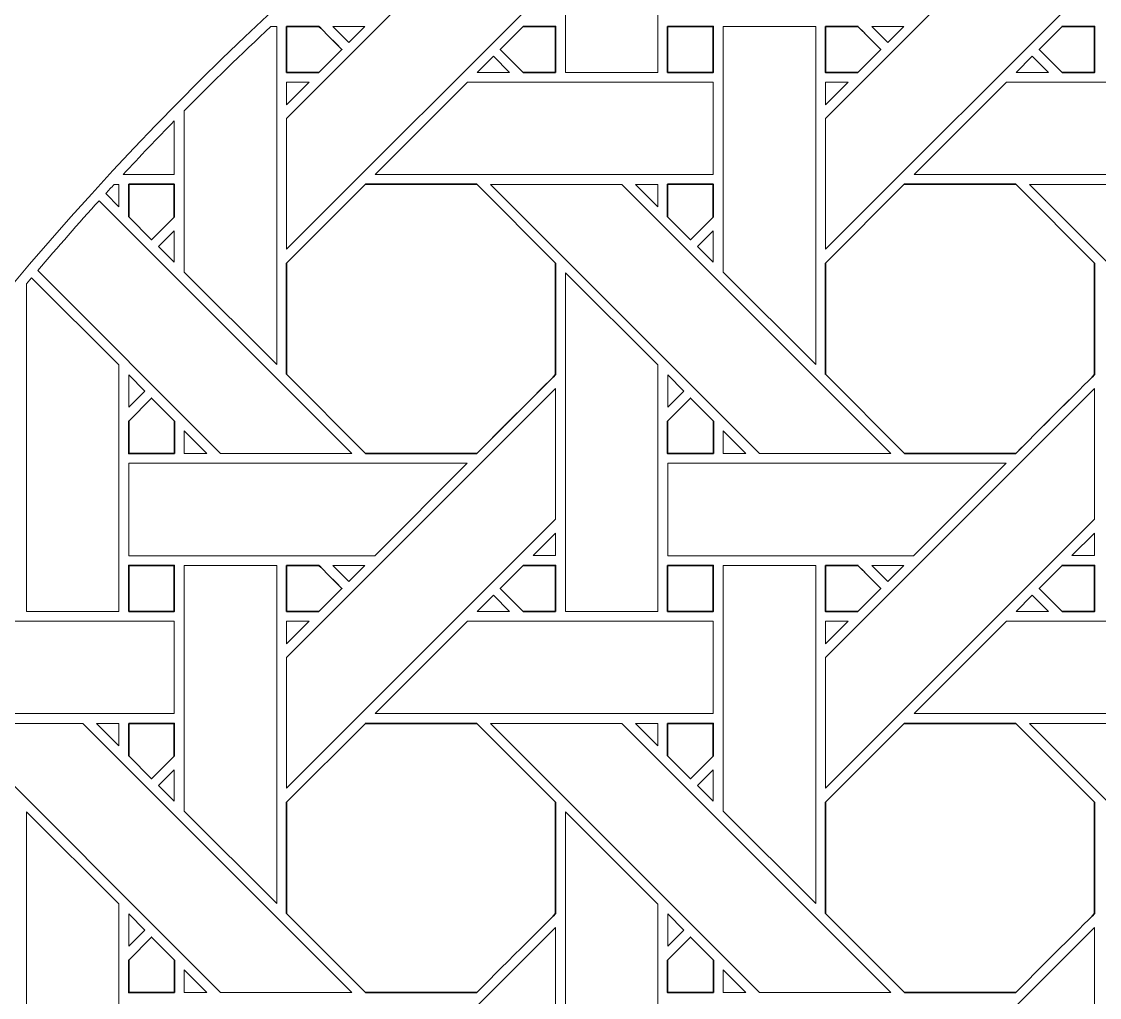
# Model space of a CAD drawing. Header units: inches. Extents: x 6.4 to 30.5, y 3.1 to 18.5.
# Drawn here: x 8.359 to 10.256, y 11.221 to 12.939 of the extents above; entities that cross this region are included whole.
import ezdxf

# ---------------------------------------------------------------- set-up
doc = ezdxf.new("R2010")
doc.units = ezdxf.units.IN
doc.header["$MEASUREMENT"] = 0
doc.layers.add('Design', color=7, linetype='Continuous', lineweight=0)

msp = doc.modelspace()

# ---------------------------------------------------------------- linework, layer by layer
at = {"layer": 'Design', "color": 9, "lineweight": 35, "true_color": 0xdecaa5}
for points, knots in [([(12.3829, 15.0948), (9.0691, 15.0948), (6.3829, 12.4085), (6.3829, 9.0948), (6.3829, 5.7811), (9.0691, 3.0948), (12.3829, 3.0948), (15.6966, 3.0948), (18.3829, 5.7811), (18.3829, 9.0948), (18.3829, 12.4085), (15.6966, 15.0948), (12.3829, 15.0948)], [0, 0, 0, 0, 1, 1, 1, 2, 2, 2, 3, 3, 3, 4, 4, 4, 4]), ([(8.8255, 12.9301), (8.8255, 12.9301), (8.8825, 12.9301), (8.8825, 12.9301), (8.8877, 12.925), (8.9184, 12.8942), (8.9228, 12.8898), (8.9228, 12.8898), (8.8824, 12.8494), (8.8824, 12.8494), (8.8824, 12.8494), (8.8255, 12.8494), (8.8255, 12.8494), (8.8255, 12.8494), (8.8255, 12.9301), (8.8255, 12.9301)], [0, 0, 0, 0, 1, 1, 1, 2, 2, 2, 3, 3, 3, 4, 4, 4, 5, 5, 5, 5]), ([(9.2991, 12.8494), (9.2991, 12.8494), (9.242, 12.8494), (9.242, 12.8494), (9.242, 12.8494), (9.2017, 12.8897), (9.2017, 12.8897), (9.2017, 12.8897), (9.2421, 12.9302), (9.2421, 12.9302), (9.2421, 12.9302), (9.2991, 12.9302), (9.2991, 12.9302), (9.2991, 12.9302), (9.2991, 12.8494), (9.2991, 12.8494)], [0, 0, 0, 0, 1, 1, 1, 2, 2, 2, 3, 3, 3, 4, 4, 4, 5, 5, 5, 5]), ([(9.4963, 12.9301), (9.4963, 12.9301), (9.5766, 12.9301), (9.5766, 12.9301), (9.5766, 12.9301), (9.5766, 12.8494), (9.5766, 12.8494), (9.5766, 12.8494), (9.4963, 12.8494), (9.4963, 12.8494), (9.4963, 12.8494), (9.4963, 12.9301), (9.4963, 12.9301)], [0, 0, 0, 0, 1, 1, 1, 2, 2, 2, 3, 3, 3, 4, 4, 4, 4]), ([(9.7742, 12.9301), (9.7742, 12.9301), (9.8313, 12.9301), (9.8313, 12.9301), (9.8364, 12.925), (9.8672, 12.8942), (9.8716, 12.8898), (9.8716, 12.8898), (9.8312, 12.8494), (9.8312, 12.8494), (9.8312, 12.8494), (9.7742, 12.8494), (9.7742, 12.8494), (9.7742, 12.8494), (9.7742, 12.9301), (9.7742, 12.9301)], [0, 0, 0, 0, 1, 1, 1, 2, 2, 2, 3, 3, 3, 4, 4, 4, 5, 5, 5, 5]), ([(10.1908, 12.8494), (10.1908, 12.8494), (10.1504, 12.8897), (10.1504, 12.8897), (10.1504, 12.8897), (10.1908, 12.9302), (10.1908, 12.9302), (10.1908, 12.9302), (10.2479, 12.9302), (10.2479, 12.9302), (10.2479, 12.9302), (10.2479, 12.8494), (10.2479, 12.8494), (10.2479, 12.8494), (10.1908, 12.8494), (10.1908, 12.8494)], [0, 0, 0, 0, 1, 1, 1, 2, 2, 2, 3, 3, 3, 4, 4, 4, 5, 5, 5, 5]), ([(8.5476, 12.6523), (8.5476, 12.6523), (8.6278, 12.6523), (8.6278, 12.6523), (8.6278, 12.6523), (8.6278, 12.5947), (8.6278, 12.5947), (8.6278, 12.5947), (8.5879, 12.5547), (8.5879, 12.5547), (8.5879, 12.5547), (8.5476, 12.5951), (8.5476, 12.5951), (8.5476, 12.5951), (8.5476, 12.6523), (8.5476, 12.6523)], [0, 0, 0, 0, 1, 1, 1, 2, 2, 2, 3, 3, 3, 4, 4, 4, 5, 5, 5, 5]), ([(8.8255, 12.5135), (8.8255, 12.5135), (8.9642, 12.6523), (8.9642, 12.6523), (8.9642, 12.6523), (9.1604, 12.6523), (9.1604, 12.6523), (9.1604, 12.6523), (9.2991, 12.5135), (9.2991, 12.5135), (9.2991, 12.5135), (9.2991, 12.3173), (9.2991, 12.3173), (9.2813, 12.2994), (9.1694, 12.1876), (9.1604, 12.1786), (9.1604, 12.1786), (8.9647, 12.1786), (8.9647, 12.1786), (8.9647, 12.1786), (8.8255, 12.3179), (8.8255, 12.3179), (8.8255, 12.3179), (8.8255, 12.5135), (8.8255, 12.5135)], [0, 0, 0, 0, 1, 1, 1, 2, 2, 2, 3, 3, 3, 4, 4, 4, 5, 5, 5, 6, 6, 6, 7, 7, 7, 8, 8, 8, 8]), ([(9.4963, 12.6523), (9.4963, 12.6523), (9.5766, 12.6523), (9.5766, 12.6523), (9.5766, 12.6523), (9.5766, 12.5947), (9.5766, 12.5947), (9.5766, 12.5947), (9.5366, 12.5547), (9.5366, 12.5547), (9.5366, 12.5547), (9.4963, 12.5951), (9.4963, 12.5951), (9.4963, 12.5951), (9.4963, 12.6523), (9.4963, 12.6523)], [0, 0, 0, 0, 1, 1, 1, 2, 2, 2, 3, 3, 3, 4, 4, 4, 5, 5, 5, 5]), ([(9.7742, 12.5135), (9.7742, 12.5135), (9.9129, 12.6523), (9.9129, 12.6523), (9.9129, 12.6523), (10.1091, 12.6523), (10.1091, 12.6523), (10.1091, 12.6523), (10.2478, 12.5135), (10.2478, 12.5135), (10.2478, 12.5135), (10.2478, 12.3173), (10.2478, 12.3173), (10.23, 12.2994), (10.1181, 12.1876), (10.1091, 12.1786), (10.1091, 12.1786), (9.9134, 12.1786), (9.9134, 12.1786), (9.9134, 12.1786), (9.7742, 12.3179), (9.7742, 12.3179), (9.7742, 12.3179), (9.7742, 12.5135), (9.7742, 12.5135)], [0, 0, 0, 0, 1, 1, 1, 2, 2, 2, 3, 3, 3, 4, 4, 4, 5, 5, 5, 6, 6, 6, 7, 7, 7, 8, 8, 8, 8]), ([(8.6282, 12.1784), (8.6282, 12.1784), (8.5476, 12.1784), (8.5476, 12.1784), (8.5476, 12.1784), (8.5476, 12.2357), (8.5476, 12.2357), (8.5476, 12.2357), (8.5879, 12.276), (8.5879, 12.276), (8.5879, 12.276), (8.6282, 12.2357), (8.6282, 12.2357), (8.6282, 12.2357), (8.6282, 12.1784), (8.6282, 12.1784)], [0, 0, 0, 0, 1, 1, 1, 2, 2, 2, 3, 3, 3, 4, 4, 4, 5, 5, 5, 5]), ([(9.577, 12.1784), (9.577, 12.1784), (9.4963, 12.1784), (9.4963, 12.1784), (9.4963, 12.1784), (9.4963, 12.2357), (9.4963, 12.2357), (9.4963, 12.2357), (9.5367, 12.276), (9.5367, 12.276), (9.5367, 12.276), (9.577, 12.2357), (9.577, 12.2357), (9.577, 12.2357), (9.577, 12.1784), (9.577, 12.1784)], [0, 0, 0, 0, 1, 1, 1, 2, 2, 2, 3, 3, 3, 4, 4, 4, 5, 5, 5, 5]), ([(8.5476, 11.9006), (8.5476, 11.9006), (8.5476, 11.9814), (8.5476, 11.9814), (8.5476, 11.9814), (8.6278, 11.9814), (8.6278, 11.9814), (8.6278, 11.9814), (8.6278, 11.9006), (8.6278, 11.9006), (8.6278, 11.9006), (8.5476, 11.9006), (8.5476, 11.9006)], [0, 0, 0, 0, 1, 1, 1, 2, 2, 2, 3, 3, 3, 4, 4, 4, 4]), ([(8.8255, 11.9814), (8.8255, 11.9814), (8.8825, 11.9814), (8.8825, 11.9814), (8.8877, 11.9763), (8.9184, 11.9455), (8.9228, 11.9411), (8.9228, 11.9411), (8.8824, 11.9006), (8.8824, 11.9006), (8.8824, 11.9006), (8.8255, 11.9006), (8.8255, 11.9006), (8.8255, 11.9006), (8.8255, 11.9814), (8.8255, 11.9814)], [0, 0, 0, 0, 1, 1, 1, 2, 2, 2, 3, 3, 3, 4, 4, 4, 5, 5, 5, 5]), ([(9.2991, 11.9006), (9.2991, 11.9006), (9.242, 11.9006), (9.242, 11.9006), (9.242, 11.9006), (9.2017, 11.941), (9.2017, 11.941), (9.2017, 11.941), (9.2421, 11.9814), (9.2421, 11.9814), (9.2421, 11.9814), (9.2991, 11.9814), (9.2991, 11.9814), (9.2991, 11.9814), (9.2991, 11.9006), (9.2991, 11.9006)], [0, 0, 0, 0, 1, 1, 1, 2, 2, 2, 3, 3, 3, 4, 4, 4, 5, 5, 5, 5]), ([(9.4963, 11.9814), (9.4963, 11.9814), (9.5766, 11.9814), (9.5766, 11.9814), (9.5766, 11.9814), (9.5766, 11.9006), (9.5766, 11.9006), (9.5766, 11.9006), (9.4963, 11.9006), (9.4963, 11.9006), (9.4963, 11.9006), (9.4963, 11.9814), (9.4963, 11.9814)], [0, 0, 0, 0, 1, 1, 1, 2, 2, 2, 3, 3, 3, 4, 4, 4, 4]), ([(9.7742, 11.9814), (9.7742, 11.9814), (9.8313, 11.9814), (9.8313, 11.9814), (9.8364, 11.9763), (9.8672, 11.9455), (9.8716, 11.9411), (9.8716, 11.9411), (9.8312, 11.9006), (9.8312, 11.9006), (9.8312, 11.9006), (9.7742, 11.9006), (9.7742, 11.9006), (9.7742, 11.9006), (9.7742, 11.9814), (9.7742, 11.9814)], [0, 0, 0, 0, 1, 1, 1, 2, 2, 2, 3, 3, 3, 4, 4, 4, 5, 5, 5, 5]), ([(10.1907, 11.9006), (10.1907, 11.9006), (10.1504, 11.941), (10.1504, 11.941), (10.1504, 11.941), (10.1908, 11.9814), (10.1908, 11.9814), (10.1908, 11.9814), (10.2479, 11.9814), (10.2479, 11.9814), (10.2479, 11.9814), (10.2479, 11.9006), (10.2479, 11.9006), (10.2479, 11.9006), (10.1907, 11.9006), (10.1907, 11.9006)], [0, 0, 0, 0, 1, 1, 1, 2, 2, 2, 3, 3, 3, 4, 4, 4, 5, 5, 5, 5]), ([(8.5476, 11.7035), (8.5476, 11.7035), (8.6278, 11.7035), (8.6278, 11.7035), (8.6278, 11.7035), (8.6278, 11.6459), (8.6278, 11.6459), (8.6278, 11.6459), (8.5879, 11.606), (8.5879, 11.606), (8.5879, 11.606), (8.5476, 11.6463), (8.5476, 11.6463), (8.5476, 11.6463), (8.5476, 11.7035), (8.5476, 11.7035)], [0, 0, 0, 0, 1, 1, 1, 2, 2, 2, 3, 3, 3, 4, 4, 4, 5, 5, 5, 5]), ([(8.8255, 11.5648), (8.8255, 11.5648), (8.9642, 11.7035), (8.9642, 11.7035), (8.9642, 11.7035), (9.1604, 11.7035), (9.1604, 11.7035), (9.1604, 11.7035), (9.2991, 11.5648), (9.2991, 11.5648), (9.2991, 11.5648), (9.2991, 11.3686), (9.2991, 11.3686), (9.2813, 11.3507), (9.1694, 11.2389), (9.1604, 11.2299), (9.1604, 11.2299), (8.9647, 11.2299), (8.9647, 11.2299), (8.9647, 11.2299), (8.8255, 11.3691), (8.8255, 11.3691), (8.8255, 11.3691), (8.8255, 11.5648), (8.8255, 11.5648)], [0, 0, 0, 0, 1, 1, 1, 2, 2, 2, 3, 3, 3, 4, 4, 4, 5, 5, 5, 6, 6, 6, 7, 7, 7, 8, 8, 8, 8]), ([(9.4963, 11.7035), (9.4963, 11.7035), (9.5766, 11.7035), (9.5766, 11.7035), (9.5766, 11.7035), (9.5766, 11.6459), (9.5766, 11.6459), (9.5766, 11.6459), (9.5366, 11.606), (9.5366, 11.606), (9.5366, 11.606), (9.4963, 11.6463), (9.4963, 11.6463), (9.4963, 11.6463), (9.4963, 11.7035), (9.4963, 11.7035)], [0, 0, 0, 0, 1, 1, 1, 2, 2, 2, 3, 3, 3, 4, 4, 4, 5, 5, 5, 5]), ([(9.7742, 11.5648), (9.7742, 11.5648), (9.9129, 11.7035), (9.9129, 11.7035), (9.9129, 11.7035), (10.1091, 11.7035), (10.1091, 11.7035), (10.1091, 11.7035), (10.2478, 11.5648), (10.2478, 11.5648), (10.2478, 11.5648), (10.2478, 11.3686), (10.2478, 11.3686), (10.23, 11.3507), (10.1181, 11.2389), (10.1091, 11.2299), (10.1091, 11.2299), (9.9134, 11.2299), (9.9134, 11.2299), (9.9134, 11.2299), (9.7742, 11.3691), (9.7742, 11.3691), (9.7742, 11.3691), (9.7742, 11.5648), (9.7742, 11.5648)], [0, 0, 0, 0, 1, 1, 1, 2, 2, 2, 3, 3, 3, 4, 4, 4, 5, 5, 5, 6, 6, 6, 7, 7, 7, 8, 8, 8, 8]), ([(8.6282, 11.2297), (8.6282, 11.2297), (8.5476, 11.2297), (8.5476, 11.2297), (8.5476, 11.2297), (8.5476, 11.2869), (8.5476, 11.2869), (8.5476, 11.2869), (8.5879, 11.3273), (8.5879, 11.3273), (8.5879, 11.3273), (8.6282, 11.287), (8.6282, 11.287), (8.6282, 11.287), (8.6282, 11.2297), (8.6282, 11.2297)], [0, 0, 0, 0, 1, 1, 1, 2, 2, 2, 3, 3, 3, 4, 4, 4, 5, 5, 5, 5]), ([(9.577, 11.2297), (9.577, 11.2297), (9.4963, 11.2297), (9.4963, 11.2297), (9.4963, 11.2297), (9.4963, 11.2869), (9.4963, 11.2869), (9.4963, 11.2869), (9.5367, 11.3273), (9.5367, 11.3273), (9.5367, 11.3273), (9.577, 11.287), (9.577, 11.287), (9.577, 11.287), (9.577, 11.2297), (9.577, 11.2297)], [0, 0, 0, 0, 1, 1, 1, 2, 2, 2, 3, 3, 3, 4, 4, 4, 5, 5, 5, 5])]:
    msp.add_open_spline(points, degree=3, knots=knots, dxfattribs=at)
at = {"layer": 'Design'}
for points, knots in [([(17.5336, 10.2044), (17.5284, 10.2288), (17.5229, 10.2531), (17.5174, 10.2773), (16.9806, 12.6174), (14.8857, 14.3629), (12.3829, 14.3629), (9.8455, 14.3629), (7.7275, 12.569), (7.227, 10.1804), (7.2221, 10.1568), (7.211, 10.0929), (7.211, 10.0929), (7.211, 10.0929), (17.5547, 10.0929), (17.5547, 10.0929), (17.5547, 10.0988), (17.5457, 10.1469), (17.5336, 10.2044)], [0, 0, 0, 0, 1, 1, 1, 2, 2, 2, 3, 3, 3, 4, 4, 4, 5, 5, 5, 6, 6, 6, 6]), ([(9.3163, 13.3564), (9.3335, 13.3689), (9.3508, 13.3812), (9.3682, 13.3934), (9.3682, 13.3934), (9.4791, 13.283), (9.4791, 13.283), (9.4791, 13.283), (9.4791, 12.8493), (9.4791, 12.8493), (9.4791, 12.8493), (9.3163, 12.8493), (9.3163, 12.8493), (9.3163, 12.8493), (9.3163, 13.3564), (9.3163, 13.3564)], [0, 0, 0, 0, 1, 1, 1, 2, 2, 2, 3, 3, 3, 4, 4, 4, 5, 5, 5, 5]), ([(9.2992, 13.0116), (9.2992, 13.0116), (8.8255, 12.5379), (8.8255, 12.5379), (8.8255, 12.5379), (8.8255, 12.768), (8.8255, 12.768), (8.8255, 12.768), (9.2992, 13.2416), (9.2992, 13.2416), (9.2992, 13.2416), (9.2992, 13.0116), (9.2992, 13.0116)], [0, 0, 0, 0, 1, 1, 1, 2, 2, 2, 3, 3, 3, 4, 4, 4, 4]), ([(10.2479, 13.0116), (10.2479, 13.0116), (9.7742, 12.5379), (9.7742, 12.5379), (9.7742, 12.5379), (9.7742, 12.768), (9.7742, 12.768), (9.7742, 12.768), (10.2479, 13.2416), (10.2479, 13.2416), (10.2479, 13.2416), (10.2479, 13.0116), (10.2479, 13.0116)], [0, 0, 0, 0, 1, 1, 1, 2, 2, 2, 3, 3, 3, 4, 4, 4, 4]), ([(8.6454, 12.7817), (8.6952, 12.8321), (8.746, 12.8817), (8.7979, 12.9301), (8.7979, 12.9301), (8.8083, 12.9301), (8.8083, 12.9301), (8.8083, 12.9301), (8.8083, 12.335), (8.8083, 12.335), (8.8083, 12.335), (8.6454, 12.4979), (8.6454, 12.4979), (8.6454, 12.4979), (8.6454, 12.7817), (8.6454, 12.7817)], [0, 0, 0, 0, 1, 1, 1, 2, 2, 2, 3, 3, 3, 4, 4, 4, 5, 5, 5, 5]), ([(8.9228, 12.8898), (8.9228, 12.8898), (8.8824, 12.8494), (8.8824, 12.8494), (8.8824, 12.8494), (8.8255, 12.8494), (8.8255, 12.8494), (8.8255, 12.8494), (8.8255, 12.9301), (8.8255, 12.9301), (8.8255, 12.9301), (8.8825, 12.9301), (8.8825, 12.9301), (8.8878, 12.9249), (8.9186, 12.8941), (8.9228, 12.8898)], [0, 0, 0, 0, 1, 1, 1, 2, 2, 2, 3, 3, 3, 4, 4, 4, 5, 5, 5, 5]), ([(8.9069, 12.9301), (8.9069, 12.9301), (8.9634, 12.9301), (8.9634, 12.9301), (8.9634, 12.9301), (8.9351, 12.9019), (8.9351, 12.9019), (8.9351, 12.9019), (8.9069, 12.9301), (8.9069, 12.9301)], [0, 0, 0, 0, 1, 1, 1, 2, 2, 2, 3, 3, 3, 3]), ([(9.2017, 12.8897), (9.2017, 12.8897), (9.2421, 12.9302), (9.2421, 12.9302), (9.2421, 12.9302), (9.2991, 12.9302), (9.2991, 12.9302), (9.2991, 12.9302), (9.2991, 12.8494), (9.2991, 12.8494), (9.2991, 12.8494), (9.242, 12.8494), (9.242, 12.8494), (9.242, 12.8494), (9.2017, 12.8897), (9.2017, 12.8897)], [0, 0, 0, 0, 1, 1, 1, 2, 2, 2, 3, 3, 3, 4, 4, 4, 5, 5, 5, 5]), ([(9.5766, 12.9301), (9.5766, 12.9301), (9.5766, 12.8494), (9.5766, 12.8494), (9.5766, 12.8494), (9.4963, 12.8494), (9.4963, 12.8494), (9.4963, 12.8494), (9.4963, 12.9301), (9.4963, 12.9301), (9.4963, 12.9301), (9.5766, 12.9301), (9.5766, 12.9301)], [0, 0, 0, 0, 1, 1, 1, 2, 2, 2, 3, 3, 3, 4, 4, 4, 4]), ([(9.5942, 12.4979), (9.5942, 12.4979), (9.5942, 12.9301), (9.5942, 12.9301), (9.5942, 12.9301), (9.7571, 12.9301), (9.7571, 12.9301), (9.7571, 12.9301), (9.7571, 12.335), (9.7571, 12.335), (9.7571, 12.335), (9.5942, 12.4979), (9.5942, 12.4979)], [0, 0, 0, 0, 1, 1, 1, 2, 2, 2, 3, 3, 3, 4, 4, 4, 4]), ([(9.8557, 12.9056), (9.8557, 12.9056), (9.8716, 12.8898), (9.8716, 12.8898), (9.8716, 12.8898), (9.8312, 12.8494), (9.8312, 12.8494), (9.8312, 12.8494), (9.7742, 12.8494), (9.7742, 12.8494), (9.7742, 12.8494), (9.7742, 12.9301), (9.7742, 12.9301), (9.7742, 12.9301), (9.8313, 12.9301), (9.8313, 12.9301), (9.8366, 12.9248), (9.8465, 12.9149), (9.8557, 12.9056)], [0, 0, 0, 0, 1, 1, 1, 2, 2, 2, 3, 3, 3, 4, 4, 4, 5, 5, 5, 6, 6, 6, 6]), ([(9.8556, 12.9301), (9.8556, 12.9301), (9.9121, 12.9301), (9.9121, 12.9301), (9.9121, 12.9301), (9.8838, 12.9019), (9.8838, 12.9019), (9.8838, 12.9019), (9.8556, 12.9301), (9.8556, 12.9301)], [0, 0, 0, 0, 1, 1, 1, 2, 2, 2, 3, 3, 3, 3]), ([(10.2479, 12.9302), (10.2479, 12.9302), (10.2479, 12.8494), (10.2479, 12.8494), (10.2479, 12.8494), (10.1908, 12.8494), (10.1908, 12.8494), (10.1908, 12.8494), (10.1504, 12.8897), (10.1504, 12.8897), (10.1504, 12.8897), (10.1908, 12.9302), (10.1908, 12.9302), (10.1908, 12.9302), (10.2479, 12.9302), (10.2479, 12.9302)], [0, 0, 0, 0, 1, 1, 1, 2, 2, 2, 3, 3, 3, 4, 4, 4, 5, 5, 5, 5]), ([(9.2178, 12.8493), (9.2178, 12.8493), (9.1613, 12.8493), (9.1613, 12.8493), (9.1613, 12.8493), (9.1896, 12.8776), (9.1896, 12.8776), (9.1896, 12.8776), (9.2178, 12.8493), (9.2178, 12.8493)], [0, 0, 0, 0, 1, 1, 1, 2, 2, 2, 3, 3, 3, 3]), ([(10.1666, 12.8493), (10.1666, 12.8493), (10.11, 12.8493), (10.11, 12.8493), (10.11, 12.8493), (10.1383, 12.8776), (10.1383, 12.8776), (10.1383, 12.8776), (10.1666, 12.8493), (10.1666, 12.8493)], [0, 0, 0, 0, 1, 1, 1, 2, 2, 2, 3, 3, 3, 3]), ([(8.8653, 12.8322), (8.8653, 12.8322), (8.8255, 12.7924), (8.8255, 12.7924), (8.8255, 12.7924), (8.8255, 12.8322), (8.8255, 12.8322), (8.8255, 12.8322), (8.8653, 12.8322), (8.8653, 12.8322)], [0, 0, 0, 0, 1, 1, 1, 2, 2, 2, 3, 3, 3, 3]), ([(9.5766, 12.8322), (9.5766, 12.8322), (9.5766, 12.6694), (9.5766, 12.6694), (9.5766, 12.6694), (8.9813, 12.6694), (8.9813, 12.6694), (8.9813, 12.6694), (9.1442, 12.8322), (9.1442, 12.8322), (9.1442, 12.8322), (9.5766, 12.8322), (9.5766, 12.8322)], [0, 0, 0, 0, 1, 1, 1, 2, 2, 2, 3, 3, 3, 4, 4, 4, 4]), ([(9.8141, 12.8322), (9.8141, 12.8322), (9.7742, 12.7924), (9.7742, 12.7924), (9.7742, 12.7924), (9.7742, 12.8322), (9.7742, 12.8322), (9.7742, 12.8322), (9.8141, 12.8322), (9.8141, 12.8322)], [0, 0, 0, 0, 1, 1, 1, 2, 2, 2, 3, 3, 3, 3]), ([(10.5253, 12.8322), (10.5253, 12.8322), (10.5253, 12.6694), (10.5253, 12.6694), (10.5253, 12.6694), (9.9301, 12.6694), (9.9301, 12.6694), (9.9301, 12.6694), (10.0929, 12.8322), (10.0929, 12.8322), (10.0929, 12.8322), (10.5253, 12.8322), (10.5253, 12.8322)], [0, 0, 0, 0, 1, 1, 1, 2, 2, 2, 3, 3, 3, 4, 4, 4, 4]), ([(8.6279, 12.7639), (8.6279, 12.7639), (8.6279, 12.6694), (8.6279, 12.6694), (8.6279, 12.6694), (8.5378, 12.6694), (8.5378, 12.6694), (8.5674, 12.7012), (8.5974, 12.7328), (8.6279, 12.7639)], [0, 0, 0, 0, 1, 1, 1, 2, 2, 2, 3, 3, 3, 3]), ([(8.522, 12.6522), (8.522, 12.6522), (8.5304, 12.6522), (8.5304, 12.6522), (8.5304, 12.6522), (8.5304, 12.6124), (8.5304, 12.6124), (8.5304, 12.6124), (8.5071, 12.636), (8.5071, 12.636), (8.512, 12.6414), (8.517, 12.6468), (8.522, 12.6522)], [0, 0, 0, 0, 1, 1, 1, 2, 2, 2, 3, 3, 3, 4, 4, 4, 4]), ([(8.5879, 12.5547), (8.5879, 12.5547), (8.5476, 12.5951), (8.5476, 12.5951), (8.5476, 12.5951), (8.5476, 12.6523), (8.5476, 12.6523), (8.5476, 12.6523), (8.6278, 12.6523), (8.6278, 12.6523), (8.6278, 12.6523), (8.6278, 12.5947), (8.6278, 12.5947), (8.6278, 12.5947), (8.5879, 12.5547), (8.5879, 12.5547)], [0, 0, 0, 0, 1, 1, 1, 2, 2, 2, 3, 3, 3, 4, 4, 4, 5, 5, 5, 5]), ([(9.1604, 12.6523), (9.1604, 12.6523), (9.2991, 12.5135), (9.2991, 12.5135), (9.2991, 12.5135), (9.2991, 12.3173), (9.2991, 12.3173), (9.281, 12.2991), (9.1691, 12.1874), (9.1604, 12.1786), (9.1604, 12.1786), (8.9647, 12.1786), (8.9647, 12.1786), (8.9647, 12.1786), (8.8255, 12.3179), (8.8255, 12.3179), (8.8255, 12.3179), (8.8255, 12.5135), (8.8255, 12.5135), (8.8255, 12.5135), (8.9642, 12.6523), (8.9642, 12.6523), (8.9642, 12.6523), (9.1604, 12.6523), (9.1604, 12.6523)], [0, 0, 0, 0, 1, 1, 1, 2, 2, 2, 3, 3, 3, 4, 4, 4, 5, 5, 5, 6, 6, 6, 7, 7, 7, 8, 8, 8, 8]), ([(9.8892, 12.1786), (9.8892, 12.1786), (9.6582, 12.1786), (9.6582, 12.1786), (9.6582, 12.1786), (9.1846, 12.6522), (9.1846, 12.6522), (9.1846, 12.6522), (9.4156, 12.6522), (9.4156, 12.6522), (9.4156, 12.6522), (9.8892, 12.1786), (9.8892, 12.1786)], [0, 0, 0, 0, 1, 1, 1, 2, 2, 2, 3, 3, 3, 4, 4, 4, 4]), ([(9.4397, 12.6522), (9.4397, 12.6522), (9.4791, 12.6522), (9.4791, 12.6522), (9.4791, 12.6522), (9.4791, 12.6124), (9.4791, 12.6124), (9.4791, 12.6124), (9.4397, 12.6522), (9.4397, 12.6522)], [0, 0, 0, 0, 1, 1, 1, 2, 2, 2, 3, 3, 3, 3]), ([(9.5766, 12.5947), (9.5766, 12.5947), (9.5366, 12.5547), (9.5366, 12.5547), (9.5366, 12.5547), (9.4963, 12.5951), (9.4963, 12.5951), (9.4963, 12.5951), (9.4963, 12.6523), (9.4963, 12.6523), (9.4963, 12.6523), (9.5766, 12.6523), (9.5766, 12.6523), (9.5766, 12.6523), (9.5766, 12.5947), (9.5766, 12.5947)], [0, 0, 0, 0, 1, 1, 1, 2, 2, 2, 3, 3, 3, 4, 4, 4, 5, 5, 5, 5]), ([(10.1091, 12.6523), (10.1091, 12.6523), (10.2478, 12.5135), (10.2478, 12.5135), (10.2478, 12.5135), (10.2478, 12.3173), (10.2478, 12.3173), (10.2301, 12.2995), (10.1182, 12.1877), (10.1091, 12.1786), (10.1091, 12.1786), (9.9134, 12.1786), (9.9134, 12.1786), (9.9134, 12.1786), (9.7742, 12.3179), (9.7742, 12.3179), (9.7742, 12.3179), (9.7742, 12.5135), (9.7742, 12.5135), (9.7742, 12.5135), (9.9129, 12.6523), (9.9129, 12.6523), (9.9129, 12.6523), (10.1091, 12.6523), (10.1091, 12.6523)], [0, 0, 0, 0, 1, 1, 1, 2, 2, 2, 3, 3, 3, 4, 4, 4, 5, 5, 5, 6, 6, 6, 7, 7, 7, 8, 8, 8, 8]), ([(10.838, 12.1786), (10.838, 12.1786), (10.6069, 12.1786), (10.6069, 12.1786), (10.6069, 12.1786), (10.1334, 12.6522), (10.1334, 12.6522), (10.1334, 12.6522), (10.3643, 12.6522), (10.3643, 12.6522), (10.3643, 12.6522), (10.838, 12.1786), (10.838, 12.1786)], [0, 0, 0, 0, 1, 1, 1, 2, 2, 2, 3, 3, 3, 4, 4, 4, 4]), ([(8.4956, 12.6235), (8.4956, 12.6235), (8.9405, 12.1786), (8.9405, 12.1786), (8.9405, 12.1786), (8.7095, 12.1786), (8.7095, 12.1786), (8.7095, 12.1786), (8.3875, 12.5006), (8.3875, 12.5006), (8.4229, 12.5421), (8.4589, 12.5831), (8.4956, 12.6235)], [0, 0, 0, 0, 1, 1, 1, 2, 2, 2, 3, 3, 3, 4, 4, 4, 4]), ([(8.6279, 12.5704), (8.6279, 12.5704), (8.6279, 12.5152), (8.6279, 12.5152), (8.6279, 12.5152), (8.6001, 12.5426), (8.6001, 12.5426), (8.6001, 12.5426), (8.6279, 12.5704), (8.6279, 12.5704)], [0, 0, 0, 0, 1, 1, 1, 2, 2, 2, 3, 3, 3, 3]), ([(9.5766, 12.5704), (9.5766, 12.5704), (9.5766, 12.5152), (9.5766, 12.5152), (9.5766, 12.5152), (9.5488, 12.5426), (9.5488, 12.5426), (9.5488, 12.5426), (9.5766, 12.5704), (9.5766, 12.5704)], [0, 0, 0, 0, 1, 1, 1, 2, 2, 2, 3, 3, 3, 3]), ([(8.3676, 12.4772), (8.3676, 12.4772), (8.3764, 12.4876), (8.3764, 12.4876), (8.3764, 12.4876), (8.5303, 12.3343), (8.5303, 12.3343), (8.5303, 12.3343), (8.5303, 11.9006), (8.5303, 11.9006), (8.5303, 11.9006), (8.3676, 11.9006), (8.3676, 11.9006), (8.3676, 11.9006), (8.3676, 12.4772), (8.3676, 12.4772)], [0, 0, 0, 0, 1, 1, 1, 2, 2, 2, 3, 3, 3, 4, 4, 4, 5, 5, 5, 5]), ([(9.3163, 11.9006), (9.3163, 11.9006), (9.3163, 12.4964), (9.3163, 12.4964), (9.3163, 12.4964), (9.4791, 12.3343), (9.4791, 12.3343), (9.4791, 12.3343), (9.4791, 11.9006), (9.4791, 11.9006), (9.4791, 11.9006), (9.3163, 11.9006), (9.3163, 11.9006)], [0, 0, 0, 0, 1, 1, 1, 2, 2, 2, 3, 3, 3, 4, 4, 4, 4]), ([(8.5476, 12.26), (8.5476, 12.26), (8.5476, 12.3168), (8.5476, 12.3168), (8.5476, 12.3168), (8.5758, 12.2882), (8.5758, 12.2882), (8.5758, 12.2882), (8.5476, 12.26), (8.5476, 12.26)], [0, 0, 0, 0, 1, 1, 1, 2, 2, 2, 3, 3, 3, 3]), ([(9.4964, 12.26), (9.4964, 12.26), (9.4964, 12.3168), (9.4964, 12.3168), (9.4964, 12.3168), (9.5246, 12.2882), (9.5246, 12.2882), (9.5246, 12.2882), (9.4964, 12.26), (9.4964, 12.26)], [0, 0, 0, 0, 1, 1, 1, 2, 2, 2, 3, 3, 3, 3]), ([(9.2992, 12.0628), (9.2992, 12.0628), (8.8255, 11.5892), (8.8255, 11.5892), (8.8255, 11.5892), (8.8255, 11.8193), (8.8255, 11.8193), (8.8255, 11.8193), (9.2992, 12.2929), (9.2992, 12.2929), (9.2992, 12.2929), (9.2992, 12.0628), (9.2992, 12.0628)], [0, 0, 0, 0, 1, 1, 1, 2, 2, 2, 3, 3, 3, 4, 4, 4, 4]), ([(10.2479, 12.0628), (10.2479, 12.0628), (9.7742, 11.5892), (9.7742, 11.5892), (9.7742, 11.5892), (9.7742, 11.8193), (9.7742, 11.8193), (9.7742, 11.8193), (10.2479, 12.2929), (10.2479, 12.2929), (10.2479, 12.2929), (10.2479, 12.0628), (10.2479, 12.0628)], [0, 0, 0, 0, 1, 1, 1, 2, 2, 2, 3, 3, 3, 4, 4, 4, 4]), ([(8.5879, 12.276), (8.5879, 12.276), (8.6282, 12.2357), (8.6282, 12.2357), (8.6282, 12.2357), (8.6282, 12.1784), (8.6282, 12.1784), (8.6282, 12.1784), (8.5476, 12.1784), (8.5476, 12.1784), (8.5476, 12.1784), (8.5476, 12.2357), (8.5476, 12.2357), (8.5476, 12.2357), (8.5879, 12.276), (8.5879, 12.276)], [0, 0, 0, 0, 1, 1, 1, 2, 2, 2, 3, 3, 3, 4, 4, 4, 5, 5, 5, 5]), ([(9.5367, 12.276), (9.5367, 12.276), (9.577, 12.2357), (9.577, 12.2357), (9.577, 12.2357), (9.577, 12.1784), (9.577, 12.1784), (9.577, 12.1784), (9.4963, 12.1784), (9.4963, 12.1784), (9.4963, 12.1784), (9.4963, 12.2357), (9.4963, 12.2357), (9.4963, 12.2357), (9.5367, 12.276), (9.5367, 12.276)], [0, 0, 0, 0, 1, 1, 1, 2, 2, 2, 3, 3, 3, 4, 4, 4, 5, 5, 5, 5]), ([(8.6455, 12.1786), (8.6455, 12.1786), (8.6455, 12.2184), (8.6455, 12.2184), (8.6455, 12.2184), (8.6853, 12.1786), (8.6853, 12.1786), (8.6853, 12.1786), (8.6455, 12.1786), (8.6455, 12.1786)], [0, 0, 0, 0, 1, 1, 1, 2, 2, 2, 3, 3, 3, 3]), ([(9.5943, 12.1786), (9.5943, 12.1786), (9.5943, 12.2184), (9.5943, 12.2184), (9.5943, 12.2184), (9.634, 12.1786), (9.634, 12.1786), (9.634, 12.1786), (9.5943, 12.1786), (9.5943, 12.1786)], [0, 0, 0, 0, 1, 1, 1, 2, 2, 2, 3, 3, 3, 3]), ([(9.1433, 12.1613), (9.1433, 12.1613), (8.9806, 11.9986), (8.9806, 11.9986), (8.9806, 11.9986), (8.5476, 11.9986), (8.5476, 11.9986), (8.5476, 11.9986), (8.5476, 12.1613), (8.5476, 12.1613), (8.5476, 12.1613), (9.1433, 12.1613), (9.1433, 12.1613)], [0, 0, 0, 0, 1, 1, 1, 2, 2, 2, 3, 3, 3, 4, 4, 4, 4]), ([(10.0921, 12.1613), (10.0921, 12.1613), (9.9293, 11.9986), (9.9293, 11.9986), (9.9293, 11.9986), (9.4964, 11.9986), (9.4964, 11.9986), (9.4964, 11.9986), (9.4964, 12.1613), (9.4964, 12.1613), (9.4964, 12.1613), (10.0921, 12.1613), (10.0921, 12.1613)], [0, 0, 0, 0, 1, 1, 1, 2, 2, 2, 3, 3, 3, 4, 4, 4, 4]), ([(9.2594, 11.9987), (9.2594, 11.9987), (9.2992, 12.0384), (9.2992, 12.0384), (9.2992, 12.0384), (9.2992, 11.9987), (9.2992, 11.9987), (9.2992, 11.9987), (9.2594, 11.9987), (9.2594, 11.9987)], [0, 0, 0, 0, 1, 1, 1, 2, 2, 2, 3, 3, 3, 3]), ([(10.2081, 11.9987), (10.2081, 11.9987), (10.2479, 12.0384), (10.2479, 12.0384), (10.2479, 12.0384), (10.2479, 11.9987), (10.2479, 11.9987), (10.2479, 11.9987), (10.2081, 11.9987), (10.2081, 11.9987)], [0, 0, 0, 0, 1, 1, 1, 2, 2, 2, 3, 3, 3, 3]), ([(8.6278, 11.9814), (8.6278, 11.9814), (8.6278, 11.9006), (8.6278, 11.9006), (8.6278, 11.9006), (8.5476, 11.9006), (8.5476, 11.9006), (8.5476, 11.9006), (8.5476, 11.9814), (8.5476, 11.9814), (8.5476, 11.9814), (8.6278, 11.9814), (8.6278, 11.9814)], [0, 0, 0, 0, 1, 1, 1, 2, 2, 2, 3, 3, 3, 4, 4, 4, 4]), ([(8.8083, 11.9814), (8.8083, 11.9814), (8.8083, 11.3863), (8.8083, 11.3863), (8.8083, 11.3863), (8.6454, 11.5492), (8.6454, 11.5492), (8.6454, 11.5492), (8.6454, 11.9814), (8.6454, 11.9814), (8.6454, 11.9814), (8.8083, 11.9814), (8.8083, 11.9814)], [0, 0, 0, 0, 1, 1, 1, 2, 2, 2, 3, 3, 3, 4, 4, 4, 4]), ([(8.9228, 11.9411), (8.9228, 11.9411), (8.8824, 11.9006), (8.8824, 11.9006), (8.8824, 11.9006), (8.8255, 11.9006), (8.8255, 11.9006), (8.8255, 11.9006), (8.8255, 11.9814), (8.8255, 11.9814), (8.8255, 11.9814), (8.8825, 11.9814), (8.8825, 11.9814), (8.8878, 11.9762), (8.9186, 11.9453), (8.9228, 11.9411)], [0, 0, 0, 0, 1, 1, 1, 2, 2, 2, 3, 3, 3, 4, 4, 4, 5, 5, 5, 5]), ([(8.9351, 11.9532), (8.9351, 11.9532), (8.9069, 11.9814), (8.9069, 11.9814), (8.9069, 11.9814), (8.9634, 11.9814), (8.9634, 11.9814), (8.9634, 11.9814), (8.9351, 11.9532), (8.9351, 11.9532)], [0, 0, 0, 0, 1, 1, 1, 2, 2, 2, 3, 3, 3, 3]), ([(9.2991, 11.9814), (9.2991, 11.9814), (9.2991, 11.9006), (9.2991, 11.9006), (9.2991, 11.9006), (9.242, 11.9006), (9.242, 11.9006), (9.242, 11.9006), (9.2017, 11.941), (9.2017, 11.941), (9.2017, 11.941), (9.2421, 11.9814), (9.2421, 11.9814), (9.2421, 11.9814), (9.2991, 11.9814), (9.2991, 11.9814)], [0, 0, 0, 0, 1, 1, 1, 2, 2, 2, 3, 3, 3, 4, 4, 4, 5, 5, 5, 5]), ([(9.5766, 11.9814), (9.5766, 11.9814), (9.5766, 11.9006), (9.5766, 11.9006), (9.5766, 11.9006), (9.4963, 11.9006), (9.4963, 11.9006), (9.4963, 11.9006), (9.4963, 11.9814), (9.4963, 11.9814), (9.4963, 11.9814), (9.5766, 11.9814), (9.5766, 11.9814)], [0, 0, 0, 0, 1, 1, 1, 2, 2, 2, 3, 3, 3, 4, 4, 4, 4]), ([(9.7571, 11.9814), (9.7571, 11.9814), (9.7571, 11.3863), (9.7571, 11.3863), (9.7571, 11.3863), (9.5942, 11.5492), (9.5942, 11.5492), (9.5942, 11.5492), (9.5942, 11.9814), (9.5942, 11.9814), (9.5942, 11.9814), (9.7571, 11.9814), (9.7571, 11.9814)], [0, 0, 0, 0, 1, 1, 1, 2, 2, 2, 3, 3, 3, 4, 4, 4, 4]), ([(9.8558, 11.9569), (9.8558, 11.9569), (9.8716, 11.9411), (9.8716, 11.9411), (9.8716, 11.9411), (9.8312, 11.9006), (9.8312, 11.9006), (9.8312, 11.9006), (9.7742, 11.9006), (9.7742, 11.9006), (9.7742, 11.9006), (9.7742, 11.9814), (9.7742, 11.9814), (9.7742, 11.9814), (9.8313, 11.9814), (9.8313, 11.9814), (9.8366, 11.9761), (9.8465, 11.9662), (9.8558, 11.9569)], [0, 0, 0, 0, 1, 1, 1, 2, 2, 2, 3, 3, 3, 4, 4, 4, 5, 5, 5, 6, 6, 6, 6]), ([(9.8556, 11.9814), (9.8556, 11.9814), (9.9121, 11.9814), (9.9121, 11.9814), (9.9121, 11.9814), (9.8838, 11.9532), (9.8838, 11.9532), (9.8838, 11.9532), (9.8556, 11.9814), (9.8556, 11.9814)], [0, 0, 0, 0, 1, 1, 1, 2, 2, 2, 3, 3, 3, 3]), ([(10.2479, 11.9814), (10.2479, 11.9814), (10.2479, 11.9006), (10.2479, 11.9006), (10.2479, 11.9006), (10.1907, 11.9006), (10.1907, 11.9006), (10.1907, 11.9006), (10.1504, 11.941), (10.1504, 11.941), (10.1504, 11.941), (10.1908, 11.9814), (10.1908, 11.9814), (10.1908, 11.9814), (10.2479, 11.9814), (10.2479, 11.9814)], [0, 0, 0, 0, 1, 1, 1, 2, 2, 2, 3, 3, 3, 4, 4, 4, 5, 5, 5, 5]), ([(9.2178, 11.9006), (9.2178, 11.9006), (9.1613, 11.9006), (9.1613, 11.9006), (9.1613, 11.9006), (9.1896, 11.9289), (9.1896, 11.9289), (9.1896, 11.9289), (9.2178, 11.9006), (9.2178, 11.9006)], [0, 0, 0, 0, 1, 1, 1, 2, 2, 2, 3, 3, 3, 3]), ([(10.1666, 11.9006), (10.1666, 11.9006), (10.11, 11.9006), (10.11, 11.9006), (10.11, 11.9006), (10.1383, 11.9289), (10.1383, 11.9289), (10.1383, 11.9289), (10.1666, 11.9006), (10.1666, 11.9006)], [0, 0, 0, 0, 1, 1, 1, 2, 2, 2, 3, 3, 3, 3]), ([(8.6279, 11.8835), (8.6279, 11.8835), (8.6279, 11.7206), (8.6279, 11.7206), (8.6279, 11.7206), (8.0326, 11.7206), (8.0326, 11.7206), (8.0326, 11.7206), (8.1955, 11.8835), (8.1955, 11.8835), (8.1955, 11.8835), (8.6279, 11.8835), (8.6279, 11.8835)], [0, 0, 0, 0, 1, 1, 1, 2, 2, 2, 3, 3, 3, 4, 4, 4, 4]), ([(8.8255, 11.8436), (8.8255, 11.8436), (8.8255, 11.8835), (8.8255, 11.8835), (8.8255, 11.8835), (8.8653, 11.8835), (8.8653, 11.8835), (8.8653, 11.8835), (8.8255, 11.8436), (8.8255, 11.8436)], [0, 0, 0, 0, 1, 1, 1, 2, 2, 2, 3, 3, 3, 3]), ([(9.5766, 11.8835), (9.5766, 11.8835), (9.5766, 11.7206), (9.5766, 11.7206), (9.5766, 11.7206), (8.9813, 11.7206), (8.9813, 11.7206), (8.9813, 11.7206), (9.1442, 11.8835), (9.1442, 11.8835), (9.1442, 11.8835), (9.5766, 11.8835), (9.5766, 11.8835)], [0, 0, 0, 0, 1, 1, 1, 2, 2, 2, 3, 3, 3, 4, 4, 4, 4]), ([(9.814, 11.8835), (9.814, 11.8835), (9.7742, 11.8436), (9.7742, 11.8436), (9.7742, 11.8436), (9.7742, 11.8835), (9.7742, 11.8835), (9.7742, 11.8835), (9.814, 11.8835), (9.814, 11.8835)], [0, 0, 0, 0, 1, 1, 1, 2, 2, 2, 3, 3, 3, 3]), ([(9.9301, 11.7206), (9.9301, 11.7206), (10.0929, 11.8835), (10.0929, 11.8835), (10.0929, 11.8835), (10.5253, 11.8835), (10.5253, 11.8835), (10.5253, 11.8835), (10.5253, 11.7206), (10.5253, 11.7206), (10.5253, 11.7206), (9.9301, 11.7206), (9.9301, 11.7206)], [0, 0, 0, 0, 1, 1, 1, 2, 2, 2, 3, 3, 3, 4, 4, 4, 4]), ([(8.4669, 11.7035), (8.4669, 11.7035), (8.9405, 11.2299), (8.9405, 11.2299), (8.9405, 11.2299), (8.7095, 11.2299), (8.7095, 11.2299), (8.7095, 11.2299), (8.2359, 11.7035), (8.2359, 11.7035), (8.2359, 11.7035), (8.4669, 11.7035), (8.4669, 11.7035)], [0, 0, 0, 0, 1, 1, 1, 2, 2, 2, 3, 3, 3, 4, 4, 4, 4]), ([(8.5304, 11.7035), (8.5304, 11.7035), (8.5304, 11.6637), (8.5304, 11.6637), (8.5304, 11.6637), (8.491, 11.7035), (8.491, 11.7035), (8.491, 11.7035), (8.5304, 11.7035), (8.5304, 11.7035)], [0, 0, 0, 0, 1, 1, 1, 2, 2, 2, 3, 3, 3, 3]), ([(8.5879, 11.606), (8.5879, 11.606), (8.5476, 11.6463), (8.5476, 11.6463), (8.5476, 11.6463), (8.5476, 11.7035), (8.5476, 11.7035), (8.5476, 11.7035), (8.6278, 11.7035), (8.6278, 11.7035), (8.6278, 11.7035), (8.6278, 11.6459), (8.6278, 11.6459), (8.6278, 11.6459), (8.5879, 11.606), (8.5879, 11.606)], [0, 0, 0, 0, 1, 1, 1, 2, 2, 2, 3, 3, 3, 4, 4, 4, 5, 5, 5, 5]), ([(8.9642, 11.7035), (8.9642, 11.7035), (9.1604, 11.7035), (9.1604, 11.7035), (9.1604, 11.7035), (9.2991, 11.5648), (9.2991, 11.5648), (9.2991, 11.5648), (9.2991, 11.3686), (9.2991, 11.3686), (9.2813, 11.3507), (9.1694, 11.2389), (9.1604, 11.2299), (9.1604, 11.2299), (8.9647, 11.2299), (8.9647, 11.2299), (8.9647, 11.2299), (8.8255, 11.3691), (8.8255, 11.3691), (8.8255, 11.3691), (8.8255, 11.5648), (8.8255, 11.5648), (8.8255, 11.5648), (8.9642, 11.7035), (8.9642, 11.7035)], [0, 0, 0, 0, 1, 1, 1, 2, 2, 2, 3, 3, 3, 4, 4, 4, 5, 5, 5, 6, 6, 6, 7, 7, 7, 8, 8, 8, 8]), ([(9.1846, 11.7035), (9.1846, 11.7035), (9.4156, 11.7035), (9.4156, 11.7035), (9.4156, 11.7035), (9.8892, 11.2299), (9.8892, 11.2299), (9.8892, 11.2299), (9.6582, 11.2299), (9.6582, 11.2299), (9.6582, 11.2299), (9.1846, 11.7035), (9.1846, 11.7035)], [0, 0, 0, 0, 1, 1, 1, 2, 2, 2, 3, 3, 3, 4, 4, 4, 4]), ([(9.4791, 11.7035), (9.4791, 11.7035), (9.4791, 11.6637), (9.4791, 11.6637), (9.4791, 11.6637), (9.4397, 11.7035), (9.4397, 11.7035), (9.4397, 11.7035), (9.4791, 11.7035), (9.4791, 11.7035)], [0, 0, 0, 0, 1, 1, 1, 2, 2, 2, 3, 3, 3, 3]), ([(9.5366, 11.606), (9.5366, 11.606), (9.4963, 11.6463), (9.4963, 11.6463), (9.4963, 11.6463), (9.4963, 11.7035), (9.4963, 11.7035), (9.4963, 11.7035), (9.5766, 11.7035), (9.5766, 11.7035), (9.5766, 11.7035), (9.5766, 11.6459), (9.5766, 11.6459), (9.5766, 11.6459), (9.5366, 11.606), (9.5366, 11.606)], [0, 0, 0, 0, 1, 1, 1, 2, 2, 2, 3, 3, 3, 4, 4, 4, 5, 5, 5, 5]), ([(9.7742, 11.3691), (9.7742, 11.3691), (9.7742, 11.5648), (9.7742, 11.5648), (9.7742, 11.5648), (9.9129, 11.7035), (9.9129, 11.7035), (9.9129, 11.7035), (10.1091, 11.7035), (10.1091, 11.7035), (10.1091, 11.7035), (10.2478, 11.5648), (10.2478, 11.5648), (10.2478, 11.5648), (10.2478, 11.3686), (10.2478, 11.3686), (10.23, 11.3506), (10.1181, 11.2388), (10.1091, 11.2299), (10.1091, 11.2299), (9.9134, 11.2299), (9.9134, 11.2299), (9.9134, 11.2299), (9.7742, 11.3691), (9.7742, 11.3691)], [0, 0, 0, 0, 1, 1, 1, 2, 2, 2, 3, 3, 3, 4, 4, 4, 5, 5, 5, 6, 6, 6, 7, 7, 7, 8, 8, 8, 8]), ([(10.1334, 11.7035), (10.1334, 11.7035), (10.3643, 11.7035), (10.3643, 11.7035), (10.3643, 11.7035), (10.838, 11.2299), (10.838, 11.2299), (10.838, 11.2299), (10.6069, 11.2299), (10.6069, 11.2299), (10.6069, 11.2299), (10.1334, 11.7035), (10.1334, 11.7035)], [0, 0, 0, 0, 1, 1, 1, 2, 2, 2, 3, 3, 3, 4, 4, 4, 4]), ([(8.6279, 11.6217), (8.6279, 11.6217), (8.6279, 11.5665), (8.6279, 11.5665), (8.6279, 11.5665), (8.6001, 11.5939), (8.6001, 11.5939), (8.6001, 11.5939), (8.6279, 11.6217), (8.6279, 11.6217)], [0, 0, 0, 0, 1, 1, 1, 2, 2, 2, 3, 3, 3, 3]), ([(9.5766, 11.6217), (9.5766, 11.6217), (9.5766, 11.5665), (9.5766, 11.5665), (9.5766, 11.5665), (9.5488, 11.5939), (9.5488, 11.5939), (9.5488, 11.5939), (9.5766, 11.6217), (9.5766, 11.6217)], [0, 0, 0, 0, 1, 1, 1, 2, 2, 2, 3, 3, 3, 3]), ([(8.3676, 10.9519), (8.3676, 10.9519), (8.3676, 11.5477), (8.3676, 11.5477), (8.3676, 11.5477), (8.5303, 11.3856), (8.5303, 11.3856), (8.5303, 11.3856), (8.5303, 10.9519), (8.5303, 10.9519), (8.5303, 10.9519), (8.3676, 10.9519), (8.3676, 10.9519)], [0, 0, 0, 0, 1, 1, 1, 2, 2, 2, 3, 3, 3, 4, 4, 4, 4]), ([(9.4791, 11.3855), (9.4791, 11.3855), (9.4791, 10.9519), (9.4791, 10.9519), (9.4791, 10.9519), (9.3163, 10.9519), (9.3163, 10.9519), (9.3163, 10.9519), (9.3163, 11.5477), (9.3163, 11.5477), (9.3163, 11.5477), (9.4791, 11.3855), (9.4791, 11.3855)], [0, 0, 0, 0, 1, 1, 1, 2, 2, 2, 3, 3, 3, 4, 4, 4, 4]), ([(8.5476, 11.3113), (8.5476, 11.3113), (8.5476, 11.3681), (8.5476, 11.3681), (8.5476, 11.3681), (8.5758, 11.3395), (8.5758, 11.3395), (8.5758, 11.3395), (8.5476, 11.3113), (8.5476, 11.3113)], [0, 0, 0, 0, 1, 1, 1, 2, 2, 2, 3, 3, 3, 3]), ([(9.4964, 11.3113), (9.4964, 11.3113), (9.4964, 11.3681), (9.4964, 11.3681), (9.4964, 11.3681), (9.5246, 11.3395), (9.5246, 11.3395), (9.5246, 11.3395), (9.4964, 11.3113), (9.4964, 11.3113)], [0, 0, 0, 0, 1, 1, 1, 2, 2, 2, 3, 3, 3, 3]), ([(8.8255, 10.8705), (8.8255, 10.8705), (9.2992, 11.3441), (9.2992, 11.3441), (9.2992, 11.3441), (9.2992, 11.1141), (9.2992, 11.1141), (9.2992, 11.1141), (8.8255, 10.6404), (8.8255, 10.6404), (8.8255, 10.6404), (8.8255, 10.8705), (8.8255, 10.8705)], [0, 0, 0, 0, 1, 1, 1, 2, 2, 2, 3, 3, 3, 4, 4, 4, 4]), ([(9.7742, 10.8705), (9.7742, 10.8705), (10.2479, 11.3441), (10.2479, 11.3441), (10.2479, 11.3441), (10.2479, 11.1141), (10.2479, 11.1141), (10.2479, 11.1141), (9.7742, 10.6404), (9.7742, 10.6404), (9.7742, 10.6404), (9.7742, 10.8705), (9.7742, 10.8705)], [0, 0, 0, 0, 1, 1, 1, 2, 2, 2, 3, 3, 3, 4, 4, 4, 4]), ([(8.5879, 11.3273), (8.5879, 11.3273), (8.6282, 11.287), (8.6282, 11.287), (8.6282, 11.287), (8.6282, 11.2297), (8.6282, 11.2297), (8.6282, 11.2297), (8.5476, 11.2297), (8.5476, 11.2297), (8.5476, 11.2297), (8.5476, 11.2869), (8.5476, 11.2869), (8.5476, 11.2869), (8.5879, 11.3273), (8.5879, 11.3273)], [0, 0, 0, 0, 1, 1, 1, 2, 2, 2, 3, 3, 3, 4, 4, 4, 5, 5, 5, 5]), ([(9.5367, 11.3273), (9.5367, 11.3273), (9.577, 11.287), (9.577, 11.287), (9.577, 11.287), (9.577, 11.2297), (9.577, 11.2297), (9.577, 11.2297), (9.4963, 11.2297), (9.4963, 11.2297), (9.4963, 11.2297), (9.4963, 11.2869), (9.4963, 11.2869), (9.4963, 11.2869), (9.5367, 11.3273), (9.5367, 11.3273)], [0, 0, 0, 0, 1, 1, 1, 2, 2, 2, 3, 3, 3, 4, 4, 4, 5, 5, 5, 5]), ([(8.6455, 11.2299), (8.6455, 11.2299), (8.6455, 11.2697), (8.6455, 11.2697), (8.6455, 11.2697), (8.6853, 11.2299), (8.6853, 11.2299), (8.6853, 11.2299), (8.6455, 11.2299), (8.6455, 11.2299)], [0, 0, 0, 0, 1, 1, 1, 2, 2, 2, 3, 3, 3, 3]), ([(9.634, 11.2299), (9.634, 11.2299), (9.5943, 11.2299), (9.5943, 11.2299), (9.5943, 11.2299), (9.5943, 11.2697), (9.5943, 11.2697), (9.5943, 11.2697), (9.634, 11.2299), (9.634, 11.2299)], [0, 0, 0, 0, 1, 1, 1, 2, 2, 2, 3, 3, 3, 3])]:
    msp.add_open_spline(points, degree=3, knots=knots, dxfattribs=at)

doc.saveas('drawing.dxf')
